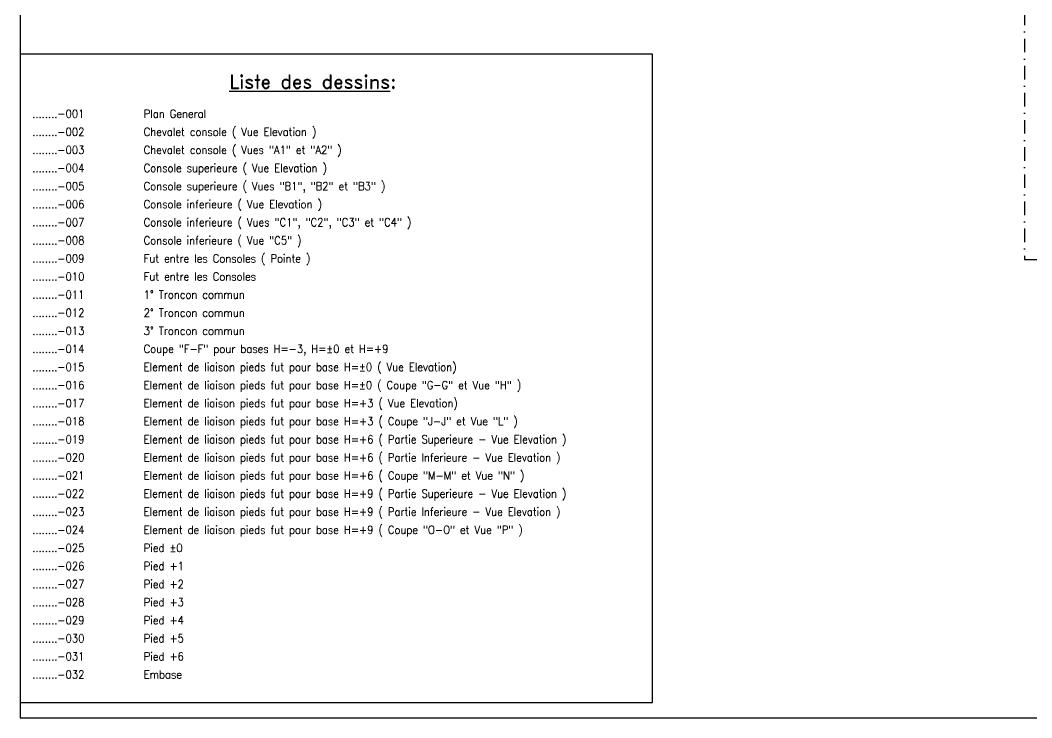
# Model space of a CAD drawing. Header units: millimetres. Extents: x 3750 to 125400, y -103 to 85997.
# Drawn here: x 3750 to 59694, y -103 to 38458 of the extents above; entities that cross this region are included whole.
import ezdxf
from ezdxf.enums import TextEntityAlignment as Align

# ---------------------------------------------------------------- set-up
doc = ezdxf.new("R2010")
doc.units = ezdxf.units.MM
doc.header["$LTSCALE"] = 1500
doc.linetypes.add('DASHDOT', pattern=[1, 0.5, -0.25, 0, -0.25])
for name, color, linetype in [('035B', 7, 'Continuous'), ('LS', 7, 'Continuous'), ('MZ', 6, 'DASHDOT')]:
    doc.layers.add(name, color=color, linetype=linetype)
doc.styles.add('MONO', font='romans.shx', dxfattribs={"width": 0.7})
doc.styles.add('RD', font='ROMAND8.SHX', dxfattribs={"width": 0.7})

msp = doc.modelspace()

# ---------------------------------------------------------------- linework, layer by layer
at = {"layer": 'LS', "color": 8}
msp.add_lwpolyline([(3750, 85997.3), (3750, -102.7), (99150, -102.7), (99150, 11897.3), (125400, 11897.3), (125400, 85997.3), (3750, 85997.3)], close=True, dxfattribs=at)
at = {"layer": 'LS', "color": 3}
msp.add_lwpolyline([(3750, 750), (38716.5, 750), (38716.5, 36584.6), (3750, 36584.6)], close=True, dxfattribs=at)
at = {"layer": 'MZ'}
for p, q in [((59292, 49438.7), (59292, 25231.5)), ((59292, 25231.5), (63224.1, 25231.5))]:
    msp.add_line(p, q, dxfattribs=at)

# ---------------------------------------------------------------- texts
at = {"layer": '035B', "style": 'MONO', "width": 0.9}
for s, p in [('........-001', (4417.3, 33513.6)), ('Plan General', (10578.2, 33513.6)), ('........-002', (4417.3, 32513.6)), ('Chevalet console ( Vue Elevation )', (10578.2, 32513.6)), ('........-003', (4417.3, 31513.6)), ('Chevalet console ( Vues "A1" et "A2" )', (10578.2, 31513.6)), ('........-004', (4417.3, 30513.6)), ('Console superieure ( Vue Elevation )', (10578.2, 30513.6)), ('........-005', (4417.3, 29513.6)), ('Console superieure ( Vues "B1", "B2" et "B3" )', (10578.2, 29513.6)), ('Console inferieure ( Vue Elevation )', (10578.2, 28513.6)), ('........-006', (4417.3, 28513.6)), ('........-007', (4417.3, 27513.6)), ('Console inferieure ( Vues "C1", "C2", "C3" et "C4" )', (10578.2, 27513.6)), ('........-008', (4417.3, 26513.6)), ('Console inferieure ( Vue "C5" )', (10578.2, 26513.6)), ('........-009', (4417.3, 25513.6)), ('Fut entre les Consoles ( Pointe )', (10578.2, 25513.6)), ('........-010', (4417.3, 24513.6)), ('Fut entre les Consoles', (10578.2, 24513.6)), ('........-011', (4417.3, 23513.6)), ('1° Troncon commun', (10578.2, 23513.6)), ('........-012', (4417.3, 22513.6)), ('2° Troncon commun', (10578.2, 22513.6)), ('........-013', (4417.3, 21513.6)), ('3° Troncon commun ', (10578.2, 21513.6)), ('........-014', (4417.3, 20513.6)), ('Coupe "F-F" pour bases H=-3, H=%%P0 et H=+9  ', (10578.2, 20513.6)), ('Element de liaison pieds fut pour base H=%%P0 ( Vue Elevation)', (10578.2, 19513.6)), ('........-015', (4417.3, 19513.6)), ('........-016', (4417.3, 18513.6)), ('Element de liaison pieds fut pour base H=%%P0 ( Coupe "G-G" et Vue "H" )', (10578.2, 18513.6)), ('........-017', (4417.3, 17513.6)), ('Element de liaison pieds fut pour base H=+3 ( Vue Elevation)', (10578.2, 17513.6)), ('........-018', (4417.3, 16513.6)), ('Element de liaison pieds fut pour base H=+3 ( Coupe "J-J" et Vue "L" )', (10578.2, 16513.6)), ('........-019', (4417.3, 15513.6)), ('Element de liaison pieds fut pour base H=+6 ( Partie Superieure - Vue Elevation )', (10578.2, 15513.6)), ('Element de liaison pieds fut pour base H=+6 ( Partie Inferieure - Vue Elevation )', (10578.2, 14513.6)), ('........-020', (4417.3, 14513.6)), ('........-021', (4417.3, 13513.6)), ('Element de liaison pieds fut pour base H=+6 ( Coupe "M-M" et Vue "N" )', (10578.2, 13513.6)), ('........-022', (4417.3, 12513.6)), ('Element de liaison pieds fut pour base H=+9 ( Partie Superieure - Vue Elevation )', (10578.2, 12513.6)), ('........-023', (4417.3, 11513.6)), ('Element de liaison pieds fut pour base H=+9 ( Partie Inferieure - Vue Elevation )', (10578.2, 11513.6)), ('........-024', (4417.3, 10513.6)), ('Element de liaison pieds fut pour base H=+9 ( Coupe "O-O" et Vue "P" )', (10578.2, 10513.6)), ('........-025', (4417.3, 9513.6)), ('Pied %%P0', (10578.2, 9513.6)), ('........-026', (4417.3, 8513.6)), ('Pied +1', (10578.2, 8513.6)), ('........-027', (4417.3, 7513.6)), ('Pied +2', (10578.2, 7513.6)), ('........-028', (4417.3, 6513.6)), ('Pied +3', (10578.2, 6513.6)), ('........-029', (4417.3, 5513.6)), ('Pied +4', (10578.2, 5513.6)), ('........-030', (4417.3, 4513.6)), ('Pied +5', (10578.2, 4513.6)), ('........-031', (4417.3, 3513.6)), ('Pied +6', (10578.2, 3513.6)), ('........-032', (4417.3, 2513.6)), ('Embase', (10578.2, 2513.6))]:
    msp.add_text(s, height=450, dxfattribs=at).set_placement(p, align=Align.TOP_LEFT)
at = {"layer": 'LS', "color": 3, "style": 'RD'}
msp.add_text('%%UListe des dessins%%U:', height=750, dxfattribs=at).set_placement((15304, 34689.5))

doc.saveas('drawing.dxf')
